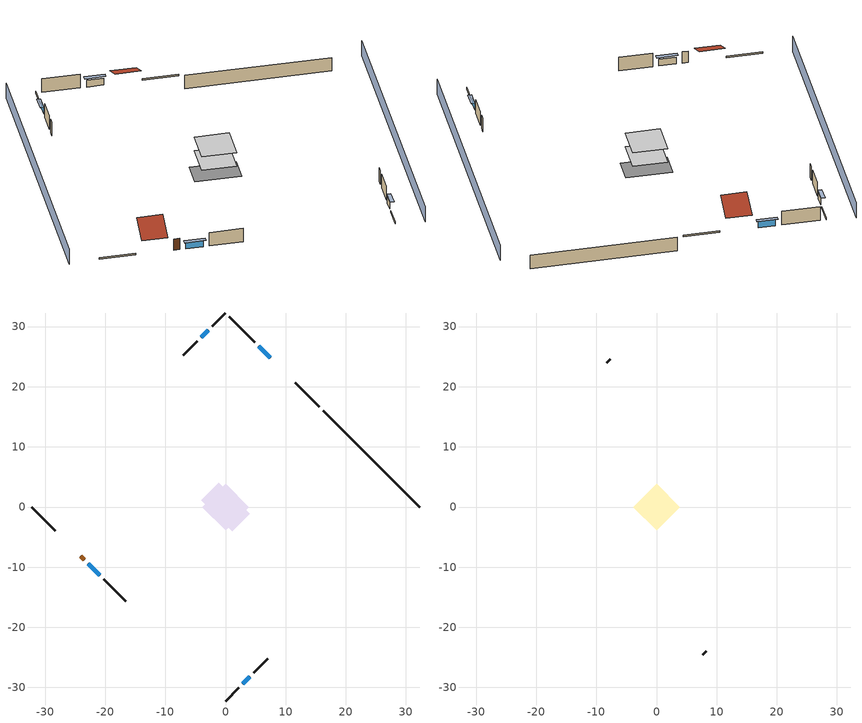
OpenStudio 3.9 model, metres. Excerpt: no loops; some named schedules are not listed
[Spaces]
conditioned space 1
 floor foundation (Slab1 construction): -4,1.14 -1.14,4 4,-1.14 1.14,-4 z-2.13
 floor adiabatic (AdiabaticFloorConstruction): -3.84,0 0,3.84 3.84,0 0,-3.84 z0.3
 wall outside (Wall1 construction): 4.88,27.38 0.66,31.6 z0.3:2.74
 wall outside (Wall2 construction): 4.66,-27.6 7,-25.25 z0.3:2.74
 wall outside (Wall3 construction): -20.25,-12.01 -16.56,-15.69 z0.3:2.74
 wall outside (Wall4 construction): -4.66,27.6 -7,25.25 z0.3:2.74
 wall outside (RimJoist1 construction): 15.59,16.67 11.62,20.64 z0.3:0.61
 wall outside (RimJoist2 construction): 0,-32.26 2.2,-30.06 z0.3:0.61
 wall outside (RimJoist3 construction): -32.26,0 -28.29,-3.97 z0.3:0.61
 wall outside (RimJoist4 construction): 0,32.26 -2.2,30.06 z0.3:0.61
 wall outside (AdiabaticWallConstruction): 7.44,24.82 5.54,26.72 / -22.8,-9.45 -20.9,-11.35 z0.3:1.49; 2.85,-29.4 4,-28.26 / -2.85,29.4 -4,28.26 z0.3:1.4
 wall outside (AdiabaticWallConstruction 1): -24.11,-8.15 -23.46,-8.8 z0.3:2.34
 wall foundation (FoundationWall1 construction): 32.26,0 16.24,16.01 z-2.13:0.3
 window (WindowConstruction): 7.44,24.82 5.54,26.72 z0.3:1.49
 window (WindowConstruction 1): 2.86,-29.4 4,-28.26 z0.3:1.4
 window (WindowConstruction 2): -22.8,-9.45 -20.9,-11.35 z0.3:1.49
 window (WindowConstruction 3): -2.86,29.4 -4,28.26 z0.3:1.4
 door (Door): -24.11,-8.15 -23.46,-8.79 z0.3:2.34
 ceiling adiabatic (AdiabaticFloorConstruction): 0,-3.84 3.84,0 0,3.84 -3.84,0 z0.3
attic - vented 1
 floor to conditioned space 1 (Floor1 construction Reversed): -3.84,0 0,3.84 3.84,0 0,-3.84 z2.74
 wall outside (Wall5 construction): 7.66,-24.6 8.25,-24 z0.3:2.74
 wall outside (Wall6 construction): -7.66,24.6 -8.25,24 z0.3:2.74
 roof outside (Roof1 construction): 8.09,24.16,2.74 5.53,21.6,4.56 8.4,18.73,4.56 10.96,21.29,2.74
 roof outside (Roof2 construction): -24.76,-7.49,2.74 -22.2,-4.93,4.56 -25.07,-2.06,4.56 -27.63,-4.62,2.74
shading: -3.23,35.49 -35.49,3.23 / 3.23,-35.49 35.49,-3.23 z0:2.74; 5.32,26.94 7.65,24.6 8.08,25.03 5.75,27.37 z1.8; 4.21,-28.04 2.64,-29.62 3.07,-30.05 4.65,-28.47 z1.71; -20.69,-11.57 -23.02,-9.24 -23.45,-9.67 -21.12,-12 z1.8; -4.21,28.04 -2.64,29.62 -3.07,30.05 -4.65,28.47 z1.71
[Site]
Portland Intl Arpt_OR: Latitude {deg}=45.59; Longitude {deg}=-122.6; Time Zone {hr}=-8; Elevation {m}=33; Terrain=Suburbs; Keep Site Location Information=Yes
[Site:GroundTemperature:Shallow]
10.2558, 8.96328, 8.85977, 9.47314, 11.9355, 14.3863, 16.5111, 17.8571, 17.9714, 16.8767, 14.8061, 12.4304
[Site:WaterMainsTemperature]
Calculation Method=Schedule; Temperature Schedule=mains temperature schedule
[Building]
Building 1
[Material] Roughness=Rough
Name | Thickness {m} | Conductivity {W/m-K} | Density {kg/m3} | Specific Heat {J/kg-K} | Thermal Absorptance | Solar Absorptance | Visible Absorptance
asphalt or fiberglass shingles | 0.00635 | 0.162714 | 1121.4 | 1465.45 | 0.9 | 0.85 | 0.85
roof rigid ins | 0.00281632 | 0.029427 | 32.04 | 1214.23 | 0.9 | 0.7 | 0.7
osb sheathing 0.5 in. | 0.0127 | 0.115458 | 512.64 | 1214.23 | 0.9 | 0.6 | 0.6
wood siding | 0.0254 | 0.102417 | 544.68 | 1172.36 | 0.9 | 0.85 | 0.85
osb sheathing 0.5 in. 1 | 0.0127 | 0.115458 | 512.64 | 1214.23 | 0.9 | 0.7 | 0.7
wall stud and cavity | 0.1397 | 0.550994 | 139.0536 | 1170.24 | 0.9 | 0.7 | 0.7
gypsum board | 0.0127 | 0.160291 | 801 | 837.4 | 0.9 | 0.6 | 0.6
wall stud and cavity 1 | 0.1397 | 0.727959 | 139.0536 | 1170.24 | 0.9 | 0.6 | 0.6
rim joist stud and cavity | 0.0508 | 0.178688 | 50.32683 | 1063.81 | 0.9 | 0.6 | 0.6
ceiling loosefill ins | 0.0846667 | 0.0480833 | 16.02 | 1046.75 | 0.9 | 0.7 | 0.7
ceiling stud and cavity | 0.1397 | 0.0920385 | 65.682 | 1177.47 | 0.9 | 0.7 | 0.7
concrete 8.0 in. | 0.2032 | 1.803125 | 2242.8 | 837.4 | 0.9 | 0.7 | 0.7
gypsum board 1 | 0.0127 | 0.160291 | 801 | 837.4 | 0.9 | 0.7 | 0.7
concrete 4.0 in. | 0.1016 | 1.803125 | 2242.8 | 837.4 | 0.9 | 0.7 | 0.7
floor covering | 0.0127 | 0.0450781 | 54.468 | 1339.84 | 0.9 | 0.9 | 0.9
wood siding 1; wood siding 2 | 0.0254 | 0.102417 | 544.68 | 1172.36
wall rigid ins; floor rigid ins | 0.512978 | 0.029427 | 32.04 | 1214.23 | 0.9 | 0.7 | 0.7
wall stud and cavity 2 | 0.0889 | 0.380278 | 52.3479 | 1209.89 | 0.9 | 0.7 | 0.7
door material | 0.04445 | 0.0612267 | 512.64 | 1214.23 | 0.9 | 0.7 | 0.7
floor stud and cavity | 0.1397 | 1.75129 | 37.0049 | 1207.88 | 0.9 | 0.7 | 0.7
osb sheathing 0.75 in. | 0.01905 | 0.115458 | 512.64 | 1214.23 | 0.9 | 0.7 | 0.7
floor covering 1 | 0.0127 | 0.0433444 | 54.468 | 1339.84 | 0.9 | 0.6 | 0.6
wall stud and cavity 3 | 0.0889 | 0.391764 | 83.0341 | 1211.67 | 0.9 | 0.7 | 0.7
furniture material conditioned space 1 | 0.1524 | 0.115458 | 640.8 | 1214.23 | 0.9 | 0.6 | 0.6
[Construction]
Roof1 construction; Roof2 construction: asphalt or fiberglass shingles, roof rigid ins, osb sheathing 0.5 in.
Wall1 construction; Wall2 construction; Wall3 construction; Wall4 construction: wood siding, osb sheathing 0.5 in. 1, wall stud and cavity, gypsum board
Wall5 construction; Wall6 construction: wood siding, osb sheathing 0.5 in. 1, wall stud and cavity 1
RimJoist1 construction; RimJoist2 construction; RimJoist3 construction; RimJoist4 construction: wood siding, rim joist stud and cavity
Floor1 construction Reversed: gypsum board, ceiling stud and cavity, ceiling loosefill ins
FoundationWall1 construction: concrete 8.0 in., gypsum board 1
Slab1 construction: concrete 4.0 in., floor covering
WindowConstruction; WindowConstruction 1; WindowConstruction 2; WindowConstruction 3: WindowMaterial
AdiabaticWallConstruction: wood siding 1, wall rigid ins, wall stud and cavity 2, gypsum board
Door: door material
AdiabaticWallConstruction 1: wood siding 2, wall rigid ins, wall stud and cavity 2, gypsum board
AdiabaticFloorConstruction: floor stud and cavity, floor rigid ins, osb sheathing 0.75 in., floor covering 1
PartitionWallConstruction: gypsum board, wall stud and cavity 3, gypsum board
furniture construction conditioned space 1: furniture material conditioned space 1
[WindowMaterial:SimpleGlazingSystem]
WindowMaterial: U-Factor {W/m2-K}=4.76952; Solar Heat Gain Coefficient=0.63
[ThermalZone] Multiplier=1; Use Ideal Air Loads=No
Name | Volume {m3} | Thermostat
conditioned space | 143.623 | conditioned space temperature setpoint
attic - vented | 11.9124
[Sizing:Zone]
attic - vented: Zone Cooling Design Supply Air Temperature Input Method=SupplyAirTemperature; Zone Cooling Design Supply Air Temperature {C}=14; Zone Cooling Design Supply Air Temperature Difference {deltaC}=11.11; Zone Heating Design Supply Air Temperature Input Method=SupplyAirTemperature; Zone Heating Design Supply Air Temperature {C}=40; Zone Heating Design Supply Air Temperature Difference {deltaC}=11.11; Zone Cooling Design Supply Air Humidity Ratio {kg-H2O/kg-air}=0.0085; Zone Heating Design Supply Air Humidity Ratio {kg-H2O/kg-air}=0.008; Cooling Design Air Flow Method=DesignDay; Heating Design Air Flow Method=DesignDay; Account for Dedicated Outdoor Air System=No; Dedicated Outdoor Air System Control Strategy=NeutralSupplyAir; Dedicated Outdoor Air Low Setpoint Temperature for Design {C}=autosize; Dedicated Outdoor Air High Setpoint Temperature for Design {C}=autosize; Zone Load Sizing Method=Sensible Load Only No Latent Load; Zone Latent Cooling Design Supply Air Humidity Ratio Input Method=HumidityRatioDifference; Zone Cooling Design Supply Air Humidity Ratio Difference {kgWater/kgDryAir}=0.005; Zone Latent Heating Design Supply Air Humidity Ratio Input Method=HumidityRatioDifference; Zone Humidification Design Supply Air Humidity Ratio Difference {kgWater/kgDryAir}=0.005; Sizing Option=Coincident
[Space]
Name | Thermal Zone | Volume {m3}
conditioned space 1 | conditioned space | 143.623
attic - vented 1 | attic - vented | 11.9124
[ThermostatSetpoint:DualSetpoint]
conditioned space temperature setpoint: Heating Setpoint Temperature Schedule=heating setpoint; Cooling Setpoint Temperature Schedule=cooling setpoint; Temperature Difference Between Cutout And Setpoint {deltaC}=0
[Foundation:Kiva]
Foundation Kiva 1: Initial Indoor Air Temperature {C}=22.2222; Wall Height Above Grade {m}=0.3048; Wall Depth Below Slab {m}=0.2032
[Foundation:Kiva:Settings]
Soil Conductivity {W/m-K}=1.9041; Soil Density {kg/m3}=1842.3; Soil Specific Heat {J/kg-K}=418.7; Ground Solar Absorptivity=0.9; Ground Thermal Absorptivity=0.9; Ground Surface Roughness {m}=0.03; Far-Field Width {m}=40; Deep-Ground Boundary Condition=ZeroFlux; Deep-Ground Depth {m}=40; Minimum Cell Dimension {m}=0.2; Maximum Cell Growth Coefficient=3; Simulation Timestep=Timestep
[SurfaceProperty:ExposedFoundationPerimeter]
Slab1: Exposed Perimeter Calculation Method=TotalExposedPerimeter; Total Exposed Perimeter {m}=22.64664
[SurfaceProperty:IncidentSolarMultiplier] Incident Solar Multiplier=1; Incident Solar Multiplier Schedule=trans schedule winter=0.85 summer=0.7
Window1; Window2; Window3; Window4
[InternalMass:Definition] Design Level Calculation Method=SurfaceArea
Name | Construction | Surface Area {m2}
partition wall mass | PartitionWallConstruction | 58.90053
furniture mass conditioned space 1 | furniture construction conditioned space 1 | 23.56021
[InternalMass] Space or SpaceType=conditioned space 1; Multiplier=1
Name | Internal Mass Definition
partition wall mass | partition wall mass
furniture mass conditioned space 1 | furniture mass conditioned space 1
[EnergyManagementSystem:Sensor]
Name | Output Variable or Output Meter Index Key | Output Variable or Output Meter
water_heater_T_set | water heater setpoint | Schedule Value
out_pb_s |  | Site Outdoor Air Barometric Pressure
out_wt_s |  | Site Outdoor Air Humidity Ratio
site_vw_s |  | Site Wind Speed
cool_season | cooling season schedule | Schedule Value
natural_vent_s | natural vent schedule | Schedule Value
htg_sp_s | heating setpoint | Schedule Value
clg_sp_s | cooling setpoint | Schedule Value
mech_vent_range_fan_0_sch_s | mech vent range fan 0 schedule | Schedule Value
mech_vent_bath_fan_0_sch_s | mech vent bath fan 0 schedule | Schedule Value
clothes_dryer_exhaust_0_sch_s | clothes_dryer | Schedule Value
htg_load_cond |  | Heating:EnergyTransfer:Zone:CONDITIONED SPACE
clg_load_cond |  | Cooling:EnergyTransfer:Zone:CONDITIONED SPACE
s_conv | Floor1 | Surface Inside Face Convection Heat Gain Energy
s_ig | Floor1 | Surface Inside Face Internal Gains Radiation Heat Gain Energy
s_sol | Floor1 | Surface Inside Face Solar Radiation Heat Gain Energy
s_lgt | Floor1 | Surface Inside Face Lights Radiation Heat Gain Energy
s_surf | Floor1 | Surface Inside Face Net Surface Thermal Radiation Heat Gain Energy
s_conv_1 | FoundationWall1 | Surface Inside Face Convection Heat Gain Energy
s_ig_1 | FoundationWall1 | Surface Inside Face Internal Gains Radiation Heat Gain Energy
s_sol_1 | FoundationWall1 | Surface Inside Face Solar Radiation Heat Gain Energy
s_lgt_1 | FoundationWall1 | Surface Inside Face Lights Radiation Heat Gain Energy
s_surf_1 | FoundationWall1 | Surface Inside Face Net Surface Thermal Radiation Heat Gain Energy
s_conv_2 | inferred conditioned ceiling | Surface Inside Face Convection Heat Gain Energy
s_ig_2 | inferred conditioned ceiling | Surface Inside Face Internal Gains Radiation Heat Gain Energy
s_sol_2 | inferred conditioned ceiling | Surface Inside Face Solar Radiation Heat Gain Energy
s_lgt_2 | inferred conditioned ceiling | Surface Inside Face Lights Radiation Heat Gain Energy
s_surf_2 | inferred conditioned ceiling | Surface Inside Face Net Surface Thermal Radiation Heat Gain Energy
s_conv_3 | inferred conditioned floor | Surface Inside Face Convection Heat Gain Energy
s_ig_3 | inferred conditioned floor | Surface Inside Face Internal Gains Radiation Heat Gain Energy
s_sol_3 | inferred conditioned floor | Surface Inside Face Solar Radiation Heat Gain Energy
s_lgt_3 | inferred conditioned floor | Surface Inside Face Lights Radiation Heat Gain Energy
s_surf_3 | inferred conditioned floor | Surface Inside Face Net Surface Thermal Radiation Heat Gain Energy
s_conv_4 | RimJoist1 | Surface Inside Face Convection Heat Gain Energy
s_ig_4 | RimJoist1 | Surface Inside Face Internal Gains Radiation Heat Gain Energy
s_sol_4 | RimJoist1 | Surface Inside Face Solar Radiation Heat Gain Energy
s_lgt_4 | RimJoist1 | Surface Inside Face Lights Radiation Heat Gain Energy
s_surf_4 | RimJoist1 | Surface Inside Face Net Surface Thermal Radiation Heat Gain Energy
s_conv_5 | RimJoist2 | Surface Inside Face Convection Heat Gain Energy
s_ig_5 | RimJoist2 | Surface Inside Face Internal Gains Radiation Heat Gain Energy
s_sol_5 | RimJoist2 | Surface Inside Face Solar Radiation Heat Gain Energy
s_lgt_5 | RimJoist2 | Surface Inside Face Lights Radiation Heat Gain Energy
s_surf_5 | RimJoist2 | Surface Inside Face Net Surface Thermal Radiation Heat Gain Energy
s_conv_6 | RimJoist3 | Surface Inside Face Convection Heat Gain Energy
s_ig_6 | RimJoist3 | Surface Inside Face Internal Gains Radiation Heat Gain Energy
s_sol_6 | RimJoist3 | Surface Inside Face Solar Radiation Heat Gain Energy
s_lgt_6 | RimJoist3 | Surface Inside Face Lights Radiation Heat Gain Energy
s_surf_6 | RimJoist3 | Surface Inside Face Net Surface Thermal Radiation Heat Gain Energy
s_conv_7 | RimJoist4 | Surface Inside Face Convection Heat Gain Energy
s_ig_7 | RimJoist4 | Surface Inside Face Internal Gains Radiation Heat Gain Energy
s_sol_7 | RimJoist4 | Surface Inside Face Solar Radiation Heat Gain Energy
s_lgt_7 | RimJoist4 | Surface Inside Face Lights Radiation Heat Gain Energy
s_surf_7 | RimJoist4 | Surface Inside Face Net Surface Thermal Radiation Heat Gain Energy
s_conv_8 | Slab1 | Surface Inside Face Convection Heat Gain Energy
s_ig_8 | Slab1 | Surface Inside Face Internal Gains Radiation Heat Gain Energy
s_sol_8 | Slab1 | Surface Inside Face Solar Radiation Heat Gain Energy
s_lgt_8 | Slab1 | Surface Inside Face Lights Radiation Heat Gain Energy
s_surf_8 | Slab1 | Surface Inside Face Net Surface Thermal Radiation Heat Gain Energy
ss_sol | Door1 | Surface Inside Face Solar Radiation Heat Gain Energy
ss_lgt | Door1 | Surface Inside Face Lights Radiation Heat Gain Energy
ss_conv | Door1 | Surface Inside Face Convection Heat Gain Energy
ss_ig | Door1 | Surface Inside Face Internal Gains Radiation Heat Gain Energy
ss_surf | Door1 | Surface Inside Face Net Surface Thermal Radiation Heat Gain Energy
ss_conv_1 | Window1 | Surface Inside Face Convection Heat Gain Energy
ss_ig_1 | Window1 | Surface Inside Face Internal Gains Radiation Heat Gain Energy
ss_surf_1 | Window1 | Surface Inside Face Net Surface Thermal Radiation Heat Gain Energy
ss_trans_in | Window1 | Surface Window Transmitted Solar Radiation Rate
ss_back_out | Window1 | Surface Window Shortwave from Zone Back Out Window Heat Transfer Rate
ss_trans_out | Window1 | Surface Inside Face Initial Transmitted Diffuse Transmitted Out Window Solar Radiation Rate
ss_conv_2 | Window2 | Surface Inside Face Convection Heat Gain Energy
ss_ig_2 | Window2 | Surface Inside Face Internal Gains Radiation Heat Gain Energy
ss_surf_2 | Window2 | Surface Inside Face Net Surface Thermal Radiation Heat Gain Energy
ss_trans_in_1 | Window2 | Surface Window Transmitted Solar Radiation Rate
ss_back_out_1 | Window2 | Surface Window Shortwave from Zone Back Out Window Heat Transfer Rate
ss_trans_out_1 | Window2 | Surface Inside Face Initial Transmitted Diffuse Transmitted Out Window Solar Radiation Rate
ss_conv_3 | Window3 | Surface Inside Face Convection Heat Gain Energy
ss_ig_3 | Window3 | Surface Inside Face Internal Gains Radiation Heat Gain Energy
ss_surf_3 | Window3 | Surface Inside Face Net Surface Thermal Radiation Heat Gain Energy
ss_trans_in_2 | Window3 | Surface Window Transmitted Solar Radiation Rate
ss_back_out_2 | Window3 | Surface Window Shortwave from Zone Back Out Window Heat Transfer Rate
ss_trans_out_2 | Window3 | Surface Inside Face Initial Transmitted Diffuse Transmitted Out Window Solar Radiation Rate
ss_conv_4 | Window4 | Surface Inside Face Convection Heat Gain Energy
ss_ig_4 | Window4 | Surface Inside Face Internal Gains Radiation Heat Gain Energy
ss_surf_4 | Window4 | Surface Inside Face Net Surface Thermal Radiation Heat Gain Energy
ss_trans_in_3 | Window4 | Surface Window Transmitted Solar Radiation Rate
ss_back_out_3 | Window4 | Surface Window Shortwave from Zone Back Out Window Heat Transfer Rate
ss_trans_out_3 | Window4 | Surface Inside Face Initial Transmitted Diffuse Transmitted Out Window Solar Radiation Rate
s_conv_9 | Wall1 | Surface Inside Face Convection Heat Gain Energy
s_ig_9 | Wall1 | Surface Inside Face Internal Gains Radiation Heat Gain Energy
s_sol_9 | Wall1 | Surface Inside Face Solar Radiation Heat Gain Energy
s_lgt_9 | Wall1 | Surface Inside Face Lights Radiation Heat Gain Energy
s_surf_9 | Wall1 | Surface Inside Face Net Surface Thermal Radiation Heat Gain Energy
s_conv_10 | Wall2 | Surface Inside Face Convection Heat Gain Energy
s_ig_10 | Wall2 | Surface Inside Face Internal Gains Radiation Heat Gain Energy
s_sol_10 | Wall2 | Surface Inside Face Solar Radiation Heat Gain Energy
s_lgt_10 | Wall2 | Surface Inside Face Lights Radiation Heat Gain Energy
s_surf_10 | Wall2 | Surface Inside Face Net Surface Thermal Radiation Heat Gain Energy
s_conv_11 | Wall3 | Surface Inside Face Convection Heat Gain Energy
s_ig_11 | Wall3 | Surface Inside Face Internal Gains Radiation Heat Gain Energy
s_sol_11 | Wall3 | Surface Inside Face Solar Radiation Heat Gain Energy
s_lgt_11 | Wall3 | Surface Inside Face Lights Radiation Heat Gain Energy
s_surf_11 | Wall3 | Surface Inside Face Net Surface Thermal Radiation Heat Gain Energy
s_conv_12 | Wall4 | Surface Inside Face Convection Heat Gain Energy
s_ig_12 | Wall4 | Surface Inside Face Internal Gains Radiation Heat Gain Energy
s_sol_12 | Wall4 | Surface Inside Face Solar Radiation Heat Gain Energy
s_lgt_12 | Wall4 | Surface Inside Face Lights Radiation Heat Gain Energy
s_surf_12 | Wall4 | Surface Inside Face Net Surface Thermal Radiation Heat Gain Energy
im_conv | furniture mass conditioned space 1 | Surface Inside Face Convection Heat Gain Energy
im_ig | furniture mass conditioned space 1 | Surface Inside Face Internal Gains Radiation Heat Gain Energy
im_sol | furniture mass conditioned space 1 | Surface Inside Face Solar Radiation Heat Gain Energy
im_lgt | furniture mass conditioned space 1 | Surface Inside Face Lights Radiation Heat Gain Energy
im_surf | furniture mass conditioned space 1 | Surface Inside Face Net Surface Thermal Radiation Heat Gain Energy
im_conv_1 | partition wall mass | Surface Inside Face Convection Heat Gain Energy
im_ig_1 | partition wall mass | Surface Inside Face Internal Gains Radiation Heat Gain Energy
im_sol_1 | partition wall mass | Surface Inside Face Solar Radiation Heat Gain Energy
im_lgt_1 | partition wall mass | Surface Inside Face Lights Radiation Heat Gain Energy
im_surf_1 | partition wall mass | Surface Inside Face Net Surface Thermal Radiation Heat Gain Energy
airflow_gain | infil flow | Infiltration Sensible Heat Gain Energy
airflow_loss | infil flow | Infiltration Sensible Heat Loss Energy
airflow_gain_1 | natural vent flow | Infiltration Sensible Heat Gain Energy
airflow_loss_1 | natural vent flow | Infiltration Sensible Heat Loss Energy
airflow_gain_2 | whole house fan flow | Infiltration Sensible Heat Gain Energy
airflow_loss_2 | whole house fan flow | Infiltration Sensible Heat Loss Energy
mv_conv | mech vent bath fan 0 | Electric Equipment Convective Heating Energy
mv_rad | mech vent bath fan 0 | Electric Equipment Radiant Heating Energy
mv_conv_1 | mech vent house fan | Electric Equipment Convective Heating Energy
mv_rad_1 | mech vent house fan | Electric Equipment Radiant Heating Energy
mv_conv_2 | mech vent house fan cfis | Electric Equipment Convective Heating Energy
mv_rad_2 | mech vent house fan cfis | Electric Equipment Radiant Heating Energy
mv_conv_3 | mech vent range fan 0 | Electric Equipment Convective Heating Energy
mv_rad_3 | mech vent range fan 0 | Electric Equipment Radiant Heating Energy
mv_conv_4 | mech vent house fan latent load | Other Equipment Convective Heating Energy
mv_rad_4 | mech vent house fan latent load | Other Equipment Radiant Heating Energy
mv_conv_5 | mech vent house fan sensible load | Other Equipment Convective Heating Energy
mv_rad_5 | mech vent house fan sensible load | Other Equipment Radiant Heating Energy
ig_lgt_conv | interior lighting | Lights Convective Heating Energy
ig_lgt_rad | interior lighting | Lights Radiant Heating Energy
ig_lgt_vis | interior lighting | Lights Visible Radiation Heating Energy
ig_ee_conv | clothes dryer | Electric Equipment Convective Heating Energy
ig_ee_rad | clothes dryer | Electric Equipment Radiant Heating Energy
ig_ee_conv_1 | clothes washer | Electric Equipment Convective Heating Energy
ig_ee_rad_1 | clothes washer | Electric Equipment Radiant Heating Energy
ig_ee_conv_2 | cooking range | Electric Equipment Convective Heating Energy
ig_ee_rad_2 | cooking range | Electric Equipment Radiant Heating Energy
ig_ee_conv_3 | fridge | Electric Equipment Convective Heating Energy
ig_ee_rad_3 | fridge | Electric Equipment Radiant Heating Energy
ig_ee_conv_4 | misc plug loads | Electric Equipment Convective Heating Energy
ig_ee_rad_4 | misc plug loads | Electric Equipment Radiant Heating Energy
ig_ee_conv_5 | misc tv | Electric Equipment Convective Heating Energy
[OtherEquipment:Definition] Design Level Calculation Method=EquipmentLevel
Name | Design Level {W} | Fraction Latent | Fraction Radiant | Fraction Lost
water heater sens; mech vent house fan sensible load | 0 | 0 | 0 | 0
water heater lat; mech vent house fan latent load | 0 | 1 | 0 | 0
water heater energy adjustment1 | 0.01 | 0 | 0 | 1
clothes dryer 2 | 6703.58 | 0.015 | 0.081 | 0.85
cooking range 2 | 2714.49 | 0.16 | 0.384 | 0.2
misc fireplace | 457.794 | 0.1 | 0.3 | 0.4
general water use sensible | -79.8895 | 0 | 0.6 | 0
general water use latent | 81.0615 | 1 | 0 | 0
[OtherEquipment] Space or SpaceType=conditioned space 1
Name | Other Equipment Definition | Schedule | Fuel Type
water heater sens | water heater sens | Always On Discrete
water heater lat | water heater lat | Always On Discrete
water heater energy adjustment1 | water heater energy adjustment1 | Always On Discrete | Electricity
clothes dryer 1 | clothes dryer 2 | clothes_dryer | NaturalGas
cooking range 1 | cooking range 2 | cooking_range | NaturalGas
misc fireplace | misc fireplace | misc fireplace schedule | NaturalGas
general water use sensible | general water use sensible | general water use schedule
general water use latent | general water use latent | general water use schedule
mech vent house fan sensible load | mech vent house fan sensible load | Always On Discrete
mech vent house fan latent load | mech vent house fan latent load | Always On Discrete
[ElectricEquipment:Definition] Design Level Calculation Method=EquipmentLevel
Name | Design Level {W} | Fraction Latent | Fraction Radiant | Fraction Lost
clothes washer | 434.346 | 0.03 | 0.162 | 0.7
clothes dryer | 504.592 | 0.015 | 0.081 | 0.85
fridge | 49.4292 | 0 | 0.6 | 0
cooking range | 92.6223 | 0.16 | 0.384 | 0.2
misc tv | 588.525 | 0 | 0.6 | 0
misc plug loads | 351.786 | 0.021 | 0.558 | 0.049
whole house fan; mech vent house fan | 0 | 0 | 0 | 1
mech vent house fan cfis | 0 | 0 | 0 | 0
mech vent range fan 0 | 30 | 0 | 0 | 1
mech vent bath fan 0 | 15 | 0 | 0 | 1
[ElectricEquipment] Space or SpaceType=conditioned space 1
Name | Electric Equipment Definition | Schedule
clothes washer | clothes washer | clothes_washer
clothes dryer | clothes dryer | clothes_dryer
fridge | fridge | fridge schedule
cooking range | cooking range | cooking_range
misc tv | misc tv | plug_loads_tv
misc plug loads | misc plug loads | plug_loads_other
whole house fan | whole house fan | Always On Discrete
mech vent house fan | mech vent house fan | mech vent house fan schedule
mech vent house fan cfis | mech vent house fan cfis | mech vent house fan cfis schedule
mech vent range fan 0 | mech vent range fan 0 | mech vent range fan 0 schedule
mech vent bath fan 0 | mech vent bath fan 0 | mech vent bath fan 0 schedule
[WaterUse:Equipment:Definition]
clothes washer: Peak Flow Rate {m3/s}=1.54697e-05
[Lights:Definition]
interior lighting: Design Level Calculation Method=LightingLevel; Lighting Level {W}=154.642; Fraction Radiant=0.6; Fraction Visible=0.2; Return Air Fraction=0
[Lights]
interior lighting: Lights Definition=interior lighting; Space or SpaceType=conditioned space 1; Schedule=lighting_interior; Fraction Replaceable=1
[Exterior:Lights:Definition]
exterior lighting: Design Level {W}=5.05151
[Exterior:Lights]
exterior lighting: Exterior Lights Definition=exterior lighting; Schedule=exterior lighting schedule
[People:Definition]
occupants: Number of People Calculation Method=People; Number of People {people}=4; Fraction Radiant=0.314171; Sensible Heat Fraction=0.56303; Carbon Dioxide Generation Rate {m3/s-W}=0; Enable ASHRAE 55 Comfort Warnings=No; Mean Radiant Temperature Calculation Type=EnclosureAveraged
[People]
occupants: People Definition=occupants; Space or SpaceType=conditioned space 1; Number of People Schedule=occupants; Activity Level Schedule=occupants activity schedule; Multiplier=1
[SpaceInfiltration:DesignFlowRate] Space or SpaceType=conditioned space 1; Schedule=Always On Discrete; Design Flow Rate Calculation Method=Flow/Space; Design Flow Rate {m3/s}=0
natural vent flow; whole house fan flow; infil flow
[ZoneMixing]
whole house fan mix: Zone or Space=attic - vented; Schedule=Always On Continuous; Design Flow Rate Calculation Method=Flow/Zone; Design Flow Rate {m3/s}=0; Source Zone or Space=conditioned space
[SpaceInfiltration:EffectiveLeakageArea]
infil attic - vented 1: Space or SpaceType=attic - vented 1; Schedule=Always On Discrete; Effective Air Leakage Area {cm2}=981.577; Stack Coefficient=8.43826e-05; Wind Coefficient=3.11311e-05
